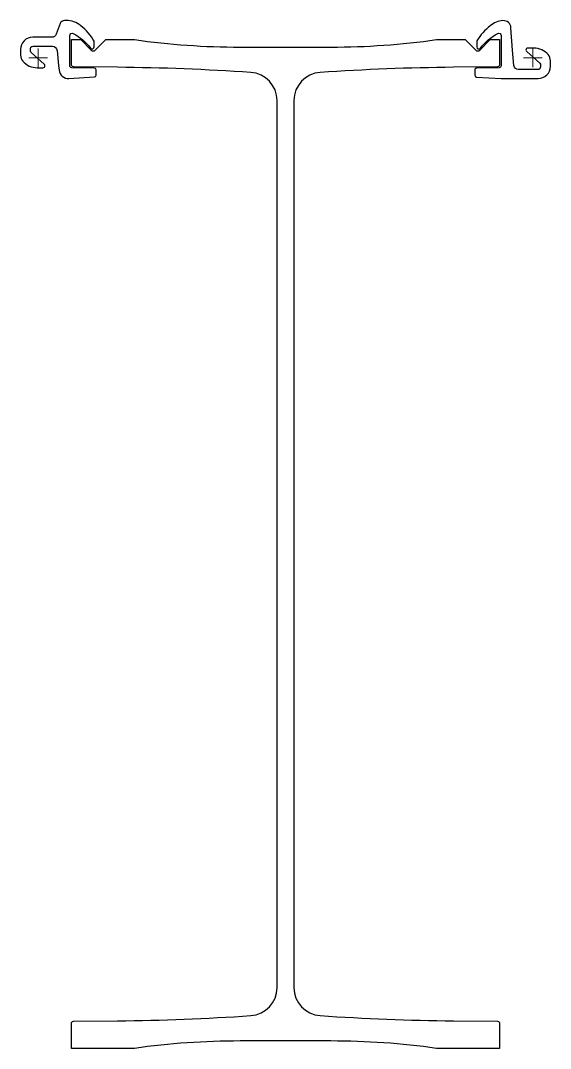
# Model space of a CAD drawing. Header units: millimetres. Extents: x -19 to 546, y -1056 to 40.
import ezdxf

# ---------------------------------------------------------------- set-up
doc = ezdxf.new("R2010")
doc.units = ezdxf.units.MM
doc.layers.get('0').update_dxf_attribs({"lineweight": 25})
doc.layers.add('ref', color=252, linetype='Continuous', lineweight=5)

msp = doc.modelspace()

# ---------------------------------------------------------------- linework, layer by layer
at = {"elevation": 0}
for points in [[(61.7, -12.8, 0.411079), (59.8, -10.8), (35.7, -10.5, -0.411079), (33.7, -8.5), (33.7, 23.8, -0.567914), (37.4, 26, -0.101503), (55.9, 10.5, 0.710366), (59.7, 11.8), (59.7, 17.8, 0.09176), (45.5, 34.3, 0.17076), (29.8, 39.8), (28.2, 39.8, 0.311359), (23.5, 36.6), (19.2, 25.2, -0.311359), (14.5, 22), (-5.8, 22, 0.414214), (-18.8, 9), (-18.8, 3, 0.17875), (-16.3, -3.5, 0.219232), (-1.2, -10.5), (5.1, -10.5, 0.443859), (7.2, -8.2, 0.186522), (6.5, -6.8), (-7.3, 5.6, -0.285302), (-8.1, 8.7, -0.496917), (-5.3, 12.5), (15.1, 12.5, -0.385273), (20.1, 8), (21.7, -8.2), (22.2, -13, 0.402787), (32.8, -22), (59.9, -20.3, 0.396562), (61.7, -18.3)], [(545.7, -3, 0.17875), (543.3, 3.5, 0.219232), (528.2, 10.5), (521.9, 10.5, 0.414214), (519.7, 8.4, 0.212557), (520.5, 6.8), (534.3, -5.6, -0.212557), (535.2, -7.9), (535.2, -9.5, -0.414214), (532.2, -12.5), (511.9, -12.5, -0.385273), (506.9, -8), (505.2, 8.4), (503.7, 32.2, 0.41996), (495.1, 39.7, 0.149445), (481.5, 34.3, 0.089428), (467.5, 18.2, 0.135195), (467.2, 17.2), (467.2, 11.8, 0.710366), (471.1, 10.5, -0.101503), (489.6, 26, -0.567914), (493.2, 23.8), (493.2, -8.5, -0.411079), (491.3, -10.5), (467.2, -10.8, 0.411079), (465.2, -12.8), (465.2, -18.4, 0.396562), (467.1, -20.4), (493.2, -22), (532.7, -22, 0.414214), (545.7, -9)], [(35.5, -7.5), (35.5, 19.5), (38.5, 19.5), (45.5, 19.5), (56.6, 8.3, 0.414214), (60.9, 8.3), (72, 19.5), (102.6, 19.5, 0.035293), (215.1, 11.5), (263.5, 11.5), (311.9, 11.5, 0.035293), (424.4, 19.5), (455, 19.5), (466.1, 8.3, 0.414214), (470.4, 8.3), (481.5, 19.5), (488.5, 19.5), (491.5, 19.5), (491.5, -7.5, -0.411288), (489.5, -9.5), (442.5, -10, 0.014216), (300.5, -15.5, 0.394764), (272.5, -45.4), (272.5, -991, 0.394764), (300.5, -1020.9, 0.014216), (442.5, -1026.4), (489.5, -1026.9, -0.411288), (491.5, -1028.9), (491.5, -1055.8), (488.5, -1055.8), (424.4, -1055.8, 0.035293), (311.9, -1047.9), (263.5, -1047.9), (215.1, -1047.9, 0.035293), (102.6, -1055.8), (38.5, -1055.8), (35.5, -1055.8), (35.5, -1028.9, -0.411288), (37.5, -1026.9), (84.5, -1026.4, 0.014216), (226.5, -1020.9, 0.394764), (254.5, -991), (254.5, -45.4, 0.394764), (226.5, -15.5, 0.014216), (84.5, -10), (37.5, -9.5, -0.411288)]]:
    msp.add_lwpolyline(points, format="xyb", close=True, dxfattribs=at)
at = {"layer": 'ref'}
for p, q in [((10, 0), (-10, 0)), ((0, -10), (0, 10)), ((527, 10), (527, -10)), ((517, 0), (537, 0))]:
    msp.add_line(p, q, dxfattribs=at)

doc.saveas('drawing.dxf')
